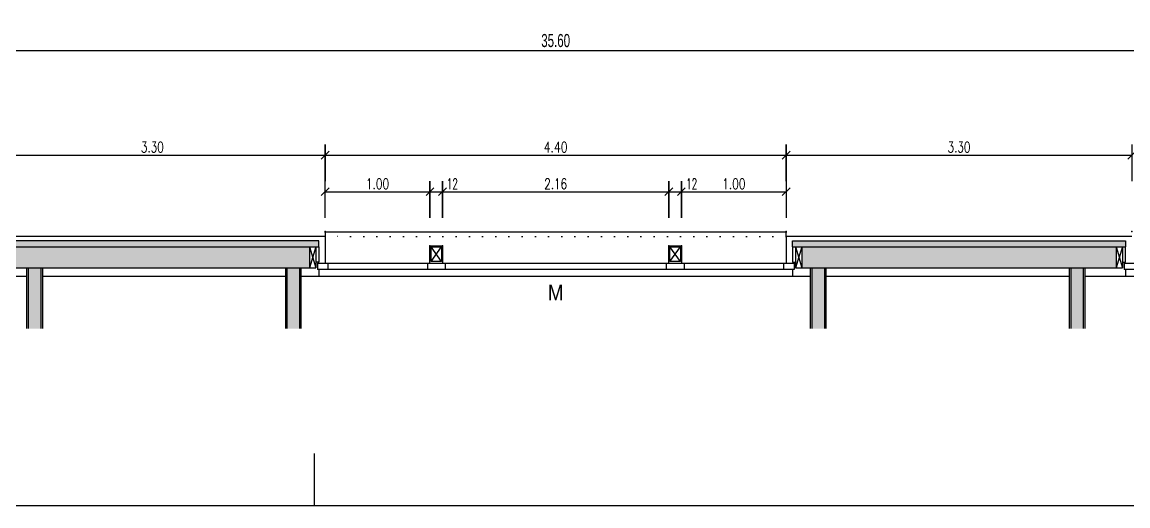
# Model space of a CAD drawing. Header units: millimetres. Extents: x -2875 to 2875, y -1485 to 1485.
# Drawn here: x -4 to 1052, y -1485 to -1023 of the extents above; entities that cross this region are included whole.
import ezdxf
from ezdxf.enums import TextEntityAlignment as Align

# ---------------------------------------------------------------- set-up
doc = ezdxf.new("R2010")
doc.units = ezdxf.units.MM
doc.header["$LTSCALE"] = 50
doc.linetypes.add('DOT', pattern=[0.25, 0, -0.25])
doc.layers.get('0').update_dxf_attribs({"linetype": 'CONTINUOUS'})
for name, color, linetype in [('L', 7, 'CONTINUOUS'), ('MASSE', 7, 'CONTINUOUS'), ('SCHRAFF', 7, 'CONTINUOUS')]:
    doc.layers.add(name, color=color, linetype=linetype)
doc.styles.add('SIMPLEX', font='simplex')
doc.dimstyles.new('CAD400-DIM191', dxfattribs={"dimscale": 5, "dimtxt": 2, "dimasz": 0, "dimexe": 2, "dimexo": 4.031, "dimgap": 0.09, "dimtad": 1, "dimdec": 4, "dimzin": 0, "dimdsep": 46, "dimtxsty": 'Standard', "dimtsz": 0.799999, "dimcen": 0, "dimdle": 0.2, "dimclrd": 4, "dimclre": 4, "dimclrt": 3, "dimadec": 0, "dimazin": 0, "dimtfac": 1, "dimtdec": 4, "dimtmove": 0, "dimatfit": 3, "dimfxl": 0, "dimtolj": 1, "dimtzin": 0, "dimarcsym": 0})
doc.dimstyles.new('CAD400-DIM192', dxfattribs={"dimscale": 5, "dimtxt": 2, "dimasz": 0, "dimexe": 2, "dimexo": 5.331, "dimgap": 0.09, "dimtad": 1, "dimdec": 4, "dimzin": 0, "dimdsep": 46, "dimtxsty": 'Standard', "dimtsz": 0.799999, "dimcen": 0, "dimdle": 0.2, "dimclrd": 4, "dimclre": 4, "dimclrt": 3, "dimadec": 0, "dimazin": 0, "dimtfac": 1, "dimtdec": 4, "dimtmove": 0, "dimatfit": 3, "dimfxl": 0, "dimtolj": 1, "dimtzin": 0, "dimarcsym": 0})
doc.dimstyles.new('CAD400-DIM51', dxfattribs={"dimscale": 5, "dimtxt": 2.5, "dimasz": 0, "dimexe": 2, "dimexo": 113.449, "dimgap": 0.09, "dimtad": 1, "dimdec": 4, "dimzin": 0, "dimdsep": 46, "dimtxsty": 'Standard', "dimtsz": 0.799999, "dimcen": 0, "dimdle": 0.2, "dimclrd": 4, "dimclre": 4, "dimclrt": 2, "dimadec": 0, "dimazin": 0, "dimtfac": 1, "dimtdec": 4, "dimtmove": 0, "dimatfit": 3, "dimfxl": 0, "dimtolj": 1, "dimtzin": 0, "dimarcsym": 0})
doc.dimstyles.new('CAD400-DIM9', dxfattribs={"dimscale": 5, "dimtxt": 2, "dimasz": 0, "dimexe": 2, "dimexo": 9.596, "dimgap": 0.09, "dimtad": 1, "dimdec": 4, "dimzin": 0, "dimdsep": 46, "dimtxsty": 'Standard', "dimtsz": 0.799999, "dimcen": 0, "dimdle": 0.2, "dimclrd": 4, "dimclre": 4, "dimclrt": 3, "dimadec": 0, "dimazin": 0, "dimtfac": 1, "dimtdec": 4, "dimtmove": 0, "dimatfit": 3, "dimfxl": 0, "dimtolj": 1, "dimtzin": 0, "dimarcsym": 0})

# ---------------------------------------------------------------- blocks, each defined once
blk = doc.blocks.new('holz')
at = {"layer": 'SCHRAFF'}
for points in [[(14.049725, -1315.753945), (14.049725, -1257.753935), (2.04972, -1257.753935), (2.04972, -1315.753945), (14.049725, -1315.753945)], [(249.04972, -1257.753935), (249.04972, -1315.753945), (260.94974, -1315.753945), (260.949735, -1257.753935), (249.04972, -1257.753935)], [(762.049725, -1315.753945), (762.049725, -1257.753935), (750.04965, -1257.753935), (750.04965, -1315.753945), (762.049725, -1315.753945)], [(997.149705, -1257.753935), (997.149705, -1315.753945), (1009.14971, -1315.753945), (1009.14971, -1257.753935), (997.149705, -1257.753935)]]:
    blk.add_hatch(color=41, dxfattribs=at).paths.add_polyline_path(points, is_closed=False, flags=16)
blk = doc.blocks.new('holzfaser-2')
at = {"layer": 'SCHRAFF'}
for points in [[(-38.450265, -1237.753935), (279.549735, -1237.753935), (279.549735, -1231.753935), (-38.450265, -1231.753935), (-38.450265, -1237.753935)], [(1049.549735, -1231.753935), (731.549735, -1231.753935), (731.549735, -1237.753935), (1049.549735, -1237.753935), (1049.549735, -1231.753935)]]:
    blk.add_hatch(color=252, dxfattribs=at).paths.add_polyline_path(points, is_closed=False, flags=16)
blk = doc.blocks.new('daemm-2')
at = {"layer": 'SCHRAFF'}
for points in [[(-29.450265, -1257.753935), (270.549735, -1257.753935), (270.549735, -1237.753935), (-29.450265, -1237.753935), (-29.450265, -1257.753935)], [(1040.549735, -1237.753935), (740.549735, -1237.753935), (740.549735, -1257.753935), (1040.549735, -1257.753935), (1040.549735, -1237.753935)]]:
    blk.add_hatch(color=41, dxfattribs=at).paths.add_polyline_path(points, is_closed=False, flags=16)
blk = doc.blocks.new('rahmen')
at = {"layer": 'L', "color": 2, "linetype": 'Continuous'}
for p, q in [((278.049735, -1253.153935), (733.049735, -1253.153935)), ((278.049735, -1253.153935), (278.049735, -1259.153935)), ((288.04972, -1253.153935), (288.04972, -1259.153935)), ((383.04973, -1253.153935), (383.04973, -1259.153935)), ((400.04972, -1253.153935), (400.04972, -1259.153935)), ((611.04972, -1253.153935), (611.04972, -1259.153935)), ((628.04973, -1253.153935), (628.04973, -1259.153935)), ((723.04972, -1253.153935), (723.04972, -1259.153935)), ((733.049735, -1253.153935), (733.049735, -1259.153935)), ((733.049735, -1259.153935), (278.049735, -1259.153935))]:
    blk.add_line(p, q, dxfattribs=at)
blk = doc.blocks.new('holz-4')
at = {"layer": 'L', "color": 1, "linetype": 'Continuous'}
for p, q in [((285.54972, -1227.653935), (-44.450265, -1227.653935)), ((285.54972, -1227.653935), (285.54972, -1253.153935)), ((1055.549725, -1227.653935), (725.54972, -1227.653935)), ((725.54972, -1227.653935), (725.54972, -1253.153935)), ((-38.450265, -1265.75394), (0.54972, -1265.75394)), ((15.549725, -1265.75394), (247.54972, -1265.753945)), ((262.44974, -1265.75394), (279.549735, -1265.75394)), ((279.549735, -1259.153935), (279.549735, -1265.75394)), ((731.549735, -1259.153935), (731.549735, -1265.75394)), ((731.549735, -1265.75394), (748.54965, -1265.75394)), ((763.549725, -1265.753945), (995.649705, -1265.75394)), ((1010.64971, -1265.75394), (1049.549735, -1265.75394)), ((1049.549735, -1259.153935), (1049.549735, -1265.75394))]:
    blk.add_line(p, q, dxfattribs=at)
at = {"layer": 'L', "color": 4, "linetype": 'DOT'}
blk.add_line((725.54972, -1227.653935), (285.54972, -1227.653935), dxfattribs=at)
at = {"layer": 'L', "color": 3, "linetype": 'Continuous'}
for p, q in [((279.549735, -1265.75394), (731.549735, -1265.75394)), ((1049.549735, -1265.75394), (1961.549735, -1265.753935))]:
    blk.add_line(p, q, dxfattribs=at)
blk = doc.blocks.new('gips')
at = {"layer": 'L', "color": 9, "linetype": 'Continuous'}
for p, q in [((0.54972, -1257.753935), (0.54972, -1315.753945)), ((15.549725, -1257.753935), (15.549725, -1315.753945)), ((247.54972, -1257.753935), (247.54972, -1315.753945)), ((262.44974, -1257.753935), (262.449745, -1315.753945)), ((748.54965, -1257.753935), (748.54965, -1315.753945)), ((763.549725, -1257.753935), (763.549725, -1315.753945)), ((995.649705, -1257.753935), (995.649705, -1315.753945)), ((1010.64971, -1257.753935), (1010.64971, -1315.753945))]:
    blk.add_line(p, q, dxfattribs=at)
blk = doc.blocks.new('holz-5')
at = {"layer": 'L', "color": 3, "linetype": 'Continuous'}
for p, q in [((2.04972, -1257.753935), (2.04972, -1315.753945)), ((14.049725, -1257.753935), (14.049725, -1315.753945)), ((249.04972, -1257.753935), (249.04972, -1315.753945)), ((260.949735, -1257.753935), (260.94974, -1315.753945)), ((750.04965, -1257.753935), (750.04965, -1315.753945)), ((762.049725, -1257.753935), (762.049725, -1315.753945)), ((997.149705, -1257.753935), (997.149705, -1315.753945)), ((1009.14971, -1257.753935), (1009.14971, -1315.753945))]:
    blk.add_line(p, q, dxfattribs=at)
blk = doc.blocks.new('*D94')
at = {"layer": 'MASSE', "color": 4, "linetype": 'ByBlock'}
for p, q in [((-40.700263, -1146.249998), (-48.200263, -1153.749998)), ((-44.450263, -1174.999998), (-44.450263, -1139.999998)), ((-44.450263, -1149.999998), (285.549722, -1149.999998)), ((281.799722, -1153.749998), (289.299722, -1146.249998)), ((285.549722, -1139.999998), (285.549722, -1174.999998))]:
    blk.add_line(p, q, dxfattribs=at)
at = {"layer": 'MASSE', "color": 9, "linetype": 'ByBlock'}
for p in [(-44.450265, -1222.9783), (285.54972, -1222.9783)]:
    blk.add_point(p, dxfattribs=at)
at = {"layer": 'MASSE', "color": 3, "style": 'SIMPLEX', "width": 0.729508}
blk.add_text('3.30', height=10, dxfattribs=at).set_placement((120.549725, -1147.5), align=Align.CENTER)
blk = doc.blocks.new('*D95')
at = {"layer": 'MASSE', "color": 4, "linetype": 'ByBlock'}
for p, q in [((289.299722, -1146.249998), (281.799722, -1153.749998)), ((285.549722, -1174.999998), (285.549722, -1139.999998)), ((285.549722, -1149.999998), (725.549723, -1149.999998)), ((721.799723, -1153.749998), (729.299723, -1146.249998)), ((725.549723, -1139.999998), (725.549723, -1174.999998))]:
    blk.add_line(p, q, dxfattribs=at)
at = {"layer": 'MASSE', "color": 9, "linetype": 'ByBlock'}
for p in [(285.54972, -1222.9783), (725.54972, -1222.9783)]:
    blk.add_point(p, dxfattribs=at)
at = {"layer": 'MASSE', "color": 3, "style": 'SIMPLEX', "width": 0.75}
blk.add_text('4.40', height=10, dxfattribs=at).set_placement((505.54972, -1147.5), align=Align.CENTER)
blk = doc.blocks.new('*D96')
at = {"layer": 'MASSE', "color": 4, "linetype": 'ByBlock'}
for p, q in [((729.299723, -1146.249998), (721.799723, -1153.749998)), ((725.549723, -1174.999998), (725.549723, -1139.999998)), ((725.549723, -1149.999998), (1055.549728, -1149.999998)), ((1051.799728, -1153.749998), (1059.299728, -1146.249998)), ((1055.549728, -1139.999998), (1055.549728, -1174.999998))]:
    blk.add_line(p, q, dxfattribs=at)
at = {"layer": 'MASSE', "color": 9, "linetype": 'ByBlock'}
for p in [(725.54972, -1222.9783), (1055.549725, -1222.9783)]:
    blk.add_point(p, dxfattribs=at)
at = {"layer": 'MASSE', "color": 3, "style": 'SIMPLEX', "width": 0.729508}
blk.add_text('3.30', height=10, dxfattribs=at).set_placement((890.549725, -1147.5), align=Align.CENTER)
blk = doc.blocks.new('*D201')
at = {"layer": 'MASSE', "color": 4, "linetype": 'ByBlock'}
for p, q in [((-1274.450263, -974.999997), (-1274.450263, -1059.999998)), ((2285.549733, -1059.999998), (2285.549733, -974.999997)), ((-1266.950263, -1042.499998), (-1281.950263, -1057.499998)), ((2278.049733, -1057.499998), (2293.049733, -1042.499998)), ((-1274.450263, -1049.999998), (2285.549733, -1049.999998))]:
    blk.add_line(p, q, dxfattribs=at)
at = {"layer": 'MASSE', "color": 9, "linetype": 'ByBlock'}
for p in [(-1274.450265, -407.754695), (2285.54973, -407.754695)]:
    blk.add_point(p, dxfattribs=at)
at = {"layer": 'MASSE', "color": 2, "width": 0.657963}
blk.add_text('35.60', height=12.5, dxfattribs=at).set_placement((505.549735, -1046.875), align=Align.CENTER)
blk = doc.blocks.new('text-18')
at = {"layer": 'L', "color": 2, "width": 0.895522}
blk.add_text('M', height=15, dxfattribs=at).set_placement((505.54972, -1288.81044), align=Align.CENTER)
blk = doc.blocks.new('plan-2')
at = {"layer": 'L', "color": 3, "linetype": 'Continuous'}
for p, q in [((275.000006, -1435.000002), (275.000006, -1485.000002)), ((2874.999991, -1485.000002), (-2874.999989, -1485.000002))]:
    blk.add_line(p, q, dxfattribs=at)
blk = doc.blocks.new('holzfaser-4')
at = {"layer": 'L', "color": 4, "linetype": 'Continuous'}
for p, q in [((279.549735, -1231.753935), (-38.450265, -1231.753935)), ((279.549735, -1237.753935), (279.549735, -1231.753935)), ((731.549735, -1237.753935), (731.549735, -1231.753935)), ((731.549735, -1231.753935), (1049.549735, -1231.753935)), ((1049.549735, -1231.753935), (1049.549735, -1237.753935))]:
    blk.add_line(p, q, dxfattribs=at)
blk = doc.blocks.new('alu-22')
at = {"layer": 'L', "color": 3, "linetype": 'Continuous'}
for p, q in [((725.549724, -1223.653933), (285.549719, -1223.653928)), ((285.549719, -1223.653928), (285.549719, -1227.653928)), ((725.549724, -1227.653933), (725.549724, -1223.653933))]:
    blk.add_line(p, q, dxfattribs=at)
blk = doc.blocks.new('daemm-4')
at = {"layer": 'L', "color": 3, "linetype": 'Continuous'}
for p, q in [((-38.450265, -1237.753935), (279.549735, -1237.753935)), ((270.549735, -1237.753935), (270.549735, -1257.753935)), ((276.549735, -1237.753935), (276.549735, -1257.753935)), ((279.549735, -1237.753935), (279.549735, -1252.253935)), ((731.549735, -1237.753935), (1049.549735, -1237.753935)), ((731.549735, -1237.753935), (731.549735, -1252.253935)), ((734.549735, -1237.753935), (734.549735, -1257.753935)), ((740.549735, -1237.753935), (740.549735, -1257.753935)), ((1040.549735, -1237.753935), (1040.549735, -1257.753935)), ((1046.549735, -1237.753935), (1046.549735, -1257.753935)), ((1049.549735, -1252.253935), (1049.549735, -1237.753935)), ((279.549735, -1252.253935), (276.549735, -1252.253935)), ((731.549735, -1252.253935), (734.549735, -1252.253935)), ((1046.549735, -1252.253935), (1049.549735, -1252.253935)), ((-35.450265, -1257.753935), (276.549735, -1257.753935)), ((734.549735, -1257.753935), (1046.549735, -1257.753935))]:
    blk.add_line(p, q, dxfattribs=at)
at = {"layer": 'L', "color": 4, "linetype": 'Continuous'}
for p, q in [((276.549735, -1237.753935), (270.549735, -1257.753935)), ((270.549735, -1237.753935), (276.549735, -1257.753935)), ((740.549735, -1237.753935), (734.549735, -1257.753935)), ((734.549735, -1237.753935), (740.549735, -1257.753935)), ((1046.549735, -1237.753935), (1040.549735, -1257.753935)), ((1040.549735, -1237.753935), (1046.549735, -1257.753935))]:
    blk.add_line(p, q, dxfattribs=at)
blk = doc.blocks.new('rahmen-22')
at = {"layer": 'L', "color": 2, "linetype": 'Continuous'}
for p, q in [((1048.049725, -1253.153935), (1963.049725, -1253.153935)), ((1048.049725, -1253.153935), (1048.049725, -1259.153935)), ((1058.049725, -1253.153935), (1058.049725, -1259.153935)), ((1269.04973, -1253.153935), (1269.04973, -1259.153935)), ((1286.049735, -1253.153935), (1286.049735, -1259.153935)), ((1497.049725, -1253.153935), (1497.049725, -1259.153935)), ((1514.04973, -1253.153935), (1514.04973, -1259.153935)), ((1725.049725, -1253.153935), (1725.049725, -1259.153935)), ((1742.04973, -1253.153935), (1742.04973, -1259.153935)), ((1953.049725, -1253.153935), (1953.049725, -1259.153935)), ((1963.049725, -1253.153935), (1963.049725, -1259.153935)), ((1963.049725, -1259.153935), (1048.049725, -1259.153935))]:
    blk.add_line(p, q, dxfattribs=at)
blk = doc.blocks.new('holz-31')
at = {"layer": 'L', "color": 1, "linetype": 'Continuous'}
for p, q in [((385.549717, -1236.653945), (397.549722, -1236.65394)), ((385.549717, -1253.15394), (385.549717, -1236.653945)), ((397.549722, -1236.65394), (397.549722, -1253.15394))]:
    blk.add_line(p, q, dxfattribs=at)
blk = doc.blocks.new('holz-32')
at = {"layer": 'L', "color": 4, "linetype": 'Continuous'}
for p, q in [((386.549712, -1251.65394), (396.549717, -1237.65394)), ((396.549717, -1251.65394), (386.549712, -1237.653945))]:
    blk.add_line(p, q, dxfattribs=at)
at = {"layer": 'L', "color": 3, "linetype": 'Continuous'}
for p, q in [((386.549717, -1237.65394), (396.549722, -1237.653935)), ((386.549717, -1251.65394), (386.549717, -1237.65394)), ((396.549722, -1237.653935), (396.549722, -1251.653935)), ((396.549722, -1251.653935), (386.549712, -1251.65394))]:
    blk.add_line(p, q, dxfattribs=at)
blk = doc.blocks.new('holz-33')
at = {"layer": 'L', "color": 1, "linetype": 'Continuous'}
for p, q in [((613.549727, -1236.653945), (625.549732, -1236.65394)), ((613.549727, -1253.15394), (613.549727, -1236.653945)), ((625.549732, -1236.65394), (625.549732, -1253.15394))]:
    blk.add_line(p, q, dxfattribs=at)
blk = doc.blocks.new('holz-34')
at = {"layer": 'L', "color": 4, "linetype": 'Continuous'}
for p, q in [((614.549722, -1251.65394), (624.549727, -1237.65394)), ((624.549727, -1251.65394), (614.549722, -1237.653945))]:
    blk.add_line(p, q, dxfattribs=at)
at = {"layer": 'L', "color": 3, "linetype": 'Continuous'}
for p, q in [((614.549727, -1237.65394), (624.549732, -1237.653935)), ((614.549727, -1251.65394), (614.549727, -1237.65394)), ((624.549732, -1237.653935), (624.549732, -1251.653935)), ((624.549732, -1251.653935), (614.549722, -1251.65394))]:
    blk.add_line(p, q, dxfattribs=at)
blk = doc.blocks.new('*D538')
at = {"layer": 'MASSE', "color": 4, "linetype": 'ByBlock'}
for p, q in [((289.299717, -1181.249998), (281.799717, -1188.749998)), ((285.549717, -1209.999998), (285.549717, -1174.999998)), ((381.799717, -1188.749998), (389.299717, -1181.249998)), ((385.549717, -1174.999998), (385.549717, -1209.999998)), ((285.549717, -1184.999998), (385.549717, -1184.999998))]:
    blk.add_line(p, q, dxfattribs=at)
at = {"layer": 'MASSE', "color": 9, "linetype": 'ByBlock'}
for p in [(285.549715, -1223.653925), (385.549715, -1236.653945)]:
    blk.add_point(p, dxfattribs=at)
at = {"layer": 'MASSE', "color": 3, "style": 'SIMPLEX', "width": 0.743007}
blk.add_text('1.00', height=10, dxfattribs=at).set_placement((335.549715, -1182.5), align=Align.CENTER)
blk = doc.blocks.new('*D539')
at = {"layer": 'MASSE', "color": 4, "linetype": 'ByBlock'}
for p, q in [((389.299717, -1181.249998), (381.799717, -1188.749998)), ((385.549717, -1209.999998), (385.549717, -1174.999998)), ((393.799722, -1188.749998), (401.299722, -1181.249998)), ((397.549722, -1174.999998), (397.549722, -1209.999998)), ((385.549717, -1184.999998), (397.549722, -1184.999998))]:
    blk.add_line(p, q, dxfattribs=at)
at = {"layer": 'MASSE', "color": 9, "linetype": 'ByBlock'}
for p in [(385.549715, -1236.653945), (397.54972, -1236.65394)]:
    blk.add_point(p, dxfattribs=at)
at = {"layer": 'MASSE', "color": 3, "style": 'SIMPLEX', "width": 0.625}
blk.add_text('12', height=10, dxfattribs=at).set_placement((406.896715, -1182.5), align=Align.CENTER)
blk = doc.blocks.new('*D540')
at = {"layer": 'MASSE', "color": 4, "linetype": 'ByBlock'}
for p, q in [((401.299722, -1181.249998), (393.799722, -1188.749998)), ((397.549722, -1209.999998), (397.549722, -1174.999998)), ((609.799728, -1188.749998), (617.299728, -1181.249998)), ((613.549728, -1174.999998), (613.549728, -1209.999998)), ((397.549722, -1184.999998), (613.549728, -1184.999998))]:
    blk.add_line(p, q, dxfattribs=at)
at = {"layer": 'MASSE', "color": 9, "linetype": 'ByBlock'}
for p in [(397.54972, -1236.65394), (613.549725, -1236.653945)]:
    blk.add_point(p, dxfattribs=at)
at = {"layer": 'MASSE', "color": 3, "style": 'SIMPLEX', "width": 0.729537}
blk.add_text('2.16', height=10, dxfattribs=at).set_placement((505.54972, -1182.5), align=Align.CENTER)
blk = doc.blocks.new('*D541')
at = {"layer": 'MASSE', "color": 4, "linetype": 'ByBlock'}
for p, q in [((617.299728, -1181.249998), (609.799728, -1188.749998)), ((613.549728, -1209.999998), (613.549728, -1174.999998)), ((621.799733, -1188.749998), (629.299733, -1181.249998)), ((625.549733, -1174.999998), (625.549733, -1209.999998)), ((613.549728, -1184.999998), (625.549733, -1184.999998))]:
    blk.add_line(p, q, dxfattribs=at)
at = {"layer": 'MASSE', "color": 9, "linetype": 'ByBlock'}
for p in [(613.549725, -1236.653945), (625.54973, -1236.65394)]:
    blk.add_point(p, dxfattribs=at)
at = {"layer": 'MASSE', "color": 3, "style": 'SIMPLEX', "width": 0.625}
blk.add_text('12', height=10, dxfattribs=at).set_placement((635.304215, -1182.5), align=Align.CENTER)
blk = doc.blocks.new('*D542')
at = {"layer": 'MASSE', "color": 4, "linetype": 'ByBlock'}
for p, q in [((629.299733, -1181.249998), (621.799733, -1188.749998)), ((625.549733, -1209.999998), (625.549733, -1174.999998)), ((721.799723, -1188.749998), (729.299723, -1181.249998)), ((725.549723, -1174.999998), (725.549723, -1209.999998)), ((625.549733, -1184.999998), (725.549723, -1184.999998))]:
    blk.add_line(p, q, dxfattribs=at)
at = {"layer": 'MASSE', "color": 9, "linetype": 'ByBlock'}
for p in [(725.54972, -1223.65393), (625.54973, -1236.65394)]:
    blk.add_point(p, dxfattribs=at)
at = {"layer": 'MASSE', "color": 3, "style": 'SIMPLEX', "width": 0.743007}
blk.add_text('1.00', height=10, dxfattribs=at).set_placement((675.549725, -1182.5), align=Align.CENTER)

msp = doc.modelspace()

# ---------------------------------------------------------------- block references
for name in ['holzfaser-2', 'daemm-2', 'holz']:
    msp.add_blockref(name, (0, 0))
at = {"layer": 'L'}
for name in ['plan-2', 'text-18', 'alu-22', 'holz-4', 'holzfaser-4', 'daemm-4', 'holz-31', 'holz-32', 'holz-33', 'holz-34', 'rahmen', 'rahmen-22', 'gips', 'holz-5']:
    msp.add_blockref(name, (0, 0), dxfattribs=at)

# ---------------------------------------------------------------- dimensions: what is measured, and where the dimension line sits
at = {"layer": 'MASSE', "color": 4}
for base, p1, p2, dimstyle, picture, middle in [((-1274.450263, -1049.999998), (-1274.450265, -407.754695), (2285.54973, -407.754695), 'CAD400-DIM51', '*D201', (505.549735, -1040.625)), ((-44.450263, -1149.999998), (-44.450265, -1222.9783), (285.54972, -1222.9783), 'CAD400-DIM9', '*D94', (120.549725, -1142.5)), ((285.549722, -1149.999998), (285.54972, -1222.9783), (725.54972, -1222.9783), 'CAD400-DIM9', '*D95', (505.54972, -1142.5)), ((725.549723, -1149.999998), (725.54972, -1222.9783), (1055.549725, -1222.9783), 'CAD400-DIM9', '*D96', (890.549725, -1142.5)), ((285.549717, -1184.999998), (285.549715, -1223.653925), (385.549715, -1236.653945), 'CAD400-DIM191', '*D538', (335.549715, -1177.5)), ((385.549717, -1184.999998), (385.549715, -1236.653945), (397.54972, -1236.65394), 'CAD400-DIM192', '*D539', (406.896715, -1177.5)), ((397.549722, -1184.999998), (397.54972, -1236.65394), (613.549725, -1236.653945), 'CAD400-DIM192', '*D540', (505.54972, -1177.5)), ((613.549728, -1184.999998), (613.549725, -1236.653945), (625.54973, -1236.65394), 'CAD400-DIM192', '*D541', (635.304215, -1177.5)), ((625.549733, -1184.999998), (625.54973, -1236.65394), (725.54972, -1223.65393), 'CAD400-DIM191', '*D542', (675.549725, -1177.5))]:
    dim = msp.add_linear_dim(base=base, p1=p1, p2=p2, dimstyle=dimstyle, dxfattribs=at)
    dim.commit()
    dim.dimension.update_dxf_attribs({"geometry": picture, "text_midpoint": middle, "dimtype": 128})

doc.saveas('drawing.dxf')
